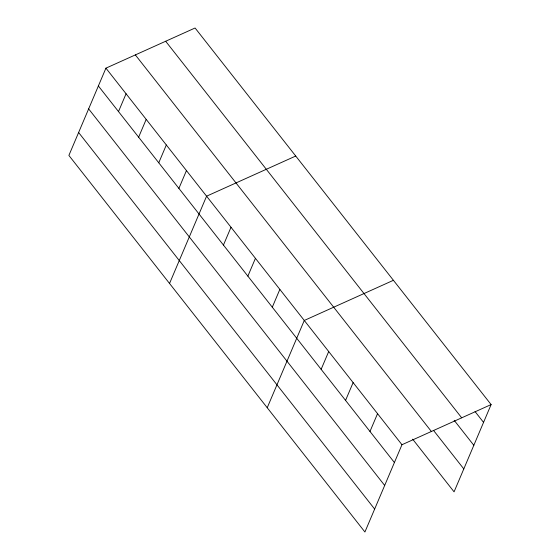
<?xml version="1.0" encoding="UTF-8"?>
<svg xmlns="http://www.w3.org/2000/svg" width="560" height="560" viewBox="0 0 560 560"><rect width="100%" height="100%" fill="white"/><g stroke="black" fill="none" stroke-linecap="round" stroke-linejoin="round"><path stroke-width="0.84" d="M105.931 68.159L68.887 155.428L364.917 532L401.968 444.724L491.113 404.572L195.083 28L105.931 68.159L401.968 444.724M118.503 111.573L126.063 93.765M138.635 137.179L146.195 119.371M158.767 162.785L166.32 144.977M178.892 188.391L186.452 170.583M169.54 283.465L206.584 196.189L295.729 156.037M223.447 245.063L231.007 227.255M247.87 276.136L255.43 258.328M272.293 307.202L279.853 289.394M267.232 407.729L304.276 320.46L393.421 280.301M321.139 369.334L328.699 351.526M345.562 400.4L353.122 382.592M369.985 431.466L377.545 413.658M491.113 404.572L454.069 491.841L412.657 439.166M475.055 411.572L483.553 422.38M165.662 41.251L461.692 417.823M454.181 420.315L473.823 445.298M433.538 430.423L463.799 468.916M135.352 54.908L431.382 431.473M98.371 85.967L394.408 462.532M88.641 108.892L384.678 485.457M78.617 132.51L374.647 509.075"/></g></svg>
